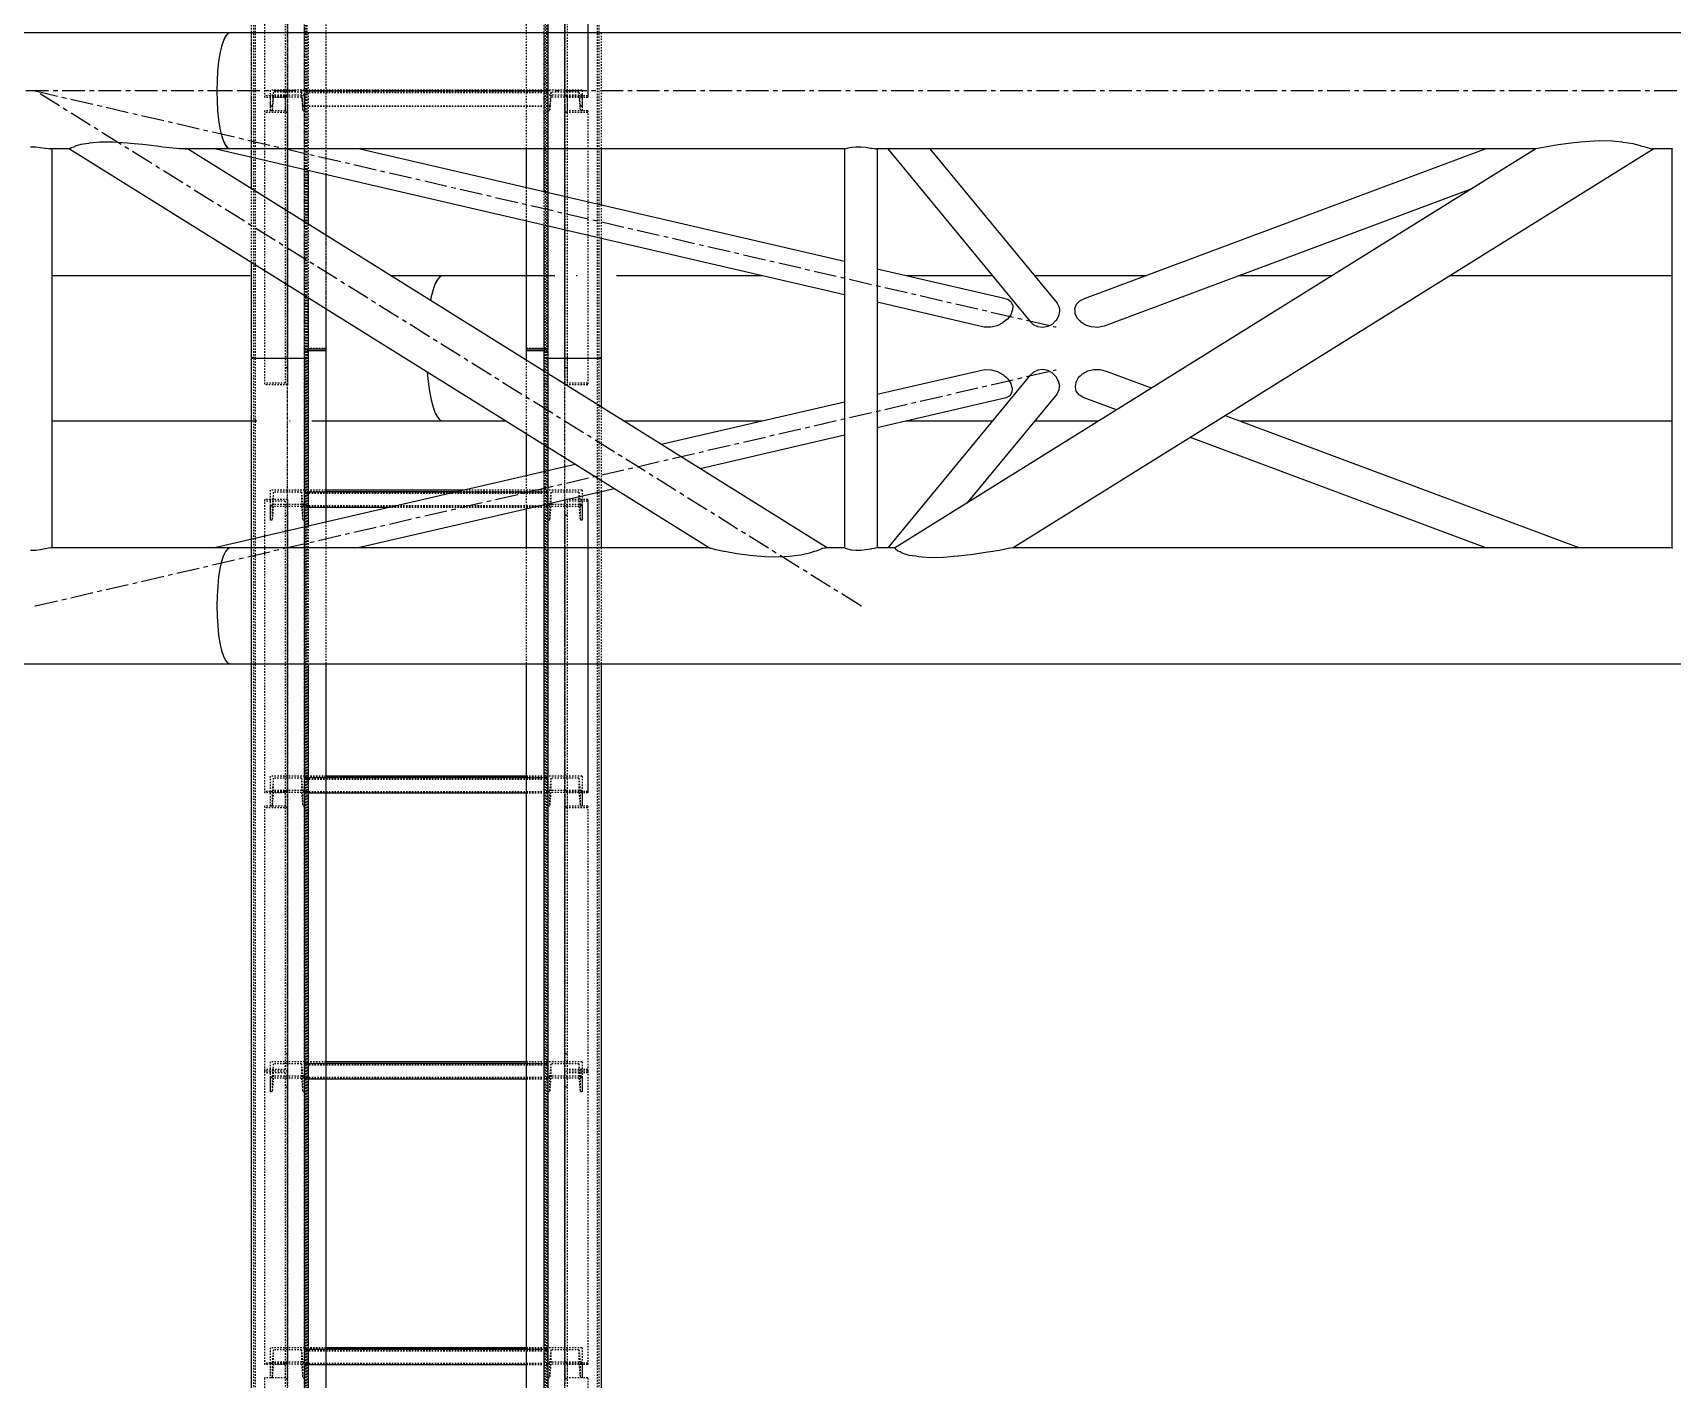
# Model space of a CAD drawing. Header units: millimetres. Extents: x 5143 to 30813, y 232 to 21408.
# Drawn here: x 8940 to 9513, y 8820 to 9291 of the extents above; entities that cross this region are included whole.
import ezdxf

# ---------------------------------------------------------------- set-up
doc = ezdxf.new("R2010")
doc.units = ezdxf.units.MM
doc.header["$LTSCALE"] = 0.25
for name, pattern in [('CENTER', [50.8, 31.75, -6.35, 6.35, -6.35]), ('XKITLINE00', [0]), ('XKITLINE02', [4, 2, -2]), ('XKITLINE03', [6, 3, -1, 1, -1])]:
    doc.linetypes.add(name, pattern=pattern)

msp = doc.modelspace()

# ---------------------------------------------------------------- linework, layer by layer
at = {"color": 3, "linetype": 'XKITLINE02'}
for p, q in [((9015.93, 10820.27), (9015.93, 9210.38)), ((9016.78, 10820.27), (9016.78, 9176.95)), ((9017.31, 10820.27), (9017.31, 9176.75)), ((9034.55, 10820.27), (9034.54, 9176.75)), ((9034.61, 10820.27), (9034.61, 9179.98)), ((9035.08, 10820.27), (9035.08, 9176.95)), ((9035.46, 10820.25), (9035.46, 9180)), ((9118.31, 10820.27), (9118.31, 9223.34)), ((9119.16, 10820.27), (9119.16, 9176.95)), ((9119.69, 10820.27), (9119.69, 9176.75)), ((9136.93, 10820.27), (9136.92, 9176.75)), ((9137.46, 10820.27), (9137.46, 9176.95)), ((9118.76, 10778.74), (9118.76, 9180)), ((9042.11, 10759.48), (9042.11, 9180.26)), ((9112.11, 10750.57), (9112.11, 9180.26)), ((9119.61, 10750.57), (9119.61, 9179.98)), ((9020.63, 9367.54), (9020.63, 9268)), ((9027.83, 9366.97), (9027.83, 9262.85)), ((9028.63, 9367.54), (9028.63, 9262.85)), ((9125.61, 9367.54), (9125.61, 9262.85)), ((9126.41, 9366.97), (9126.41, 9262.85)), ((9133.61, 9367.54), (9133.61, 9268)), ((9133.61, 9366.97), (9133.61, 9268)), ((9015.93, 9290.57), (9015.93, 9247.02)), ((9035.93, 9290.57), (9035.93, 9242.39)), ((9042.11, 9290.57), (9042.11, 9240.96)), ((9112.11, 9290.57), (9112.11, 9249.97)), ((9118.31, 9290.57), (9118.31, 9249.97)), ((9138.31, 9290.57), (9138.31, 9249.97)), ((9028.63, 9268.57), (9020.63, 9268.57)), ((9027.83, 9268), (9020.63, 9268)), ((9022.63, 9270.48), (9022.63, 9264.98)), ((9034.63, 9270.48), (9022.63, 9270.48)), ((9022.63, 9270.48), (9022.63, 9268.81)), ((9022.63, 9268.81), (9022.63, 9263.31)), ((9034.63, 9268.81), (9022.63, 9268.81)), ((9023.69, 9269.78), (9023.31, 9264.98)), ((9023.69, 9268.11), (9023.31, 9263.31)), ((9033.57, 9269.78), (9023.69, 9269.78)), ((9023.69, 9269.78), (9023.69, 9268.11)), ((9033.57, 9268.11), (9023.69, 9268.11)), ((9028.63, 9268.66), (9027.83, 9268.66)), ((9027.83, 9268.66), (9027.83, 9250.28)), ((9027.83, 9268.66), (9027.83, 9168.15)), ((9028.63, 9268.66), (9028.63, 9250.28)), ((9033.57, 9269.78), (9033.95, 9264.98)), ((9033.57, 9269.78), (9033.57, 9268.11)), ((9033.57, 9268.11), (9033.95, 9263.31)), ((9034.63, 9270.48), (9034.63, 9264.98)), ((9034.63, 9270.48), (9034.63, 9268.81)), ((9034.63, 9270.48), (9034.63, 9264.8)), ((9119.61, 9270.48), (9034.63, 9270.48)), ((9119.61, 9270.3), (9034.63, 9270.3)), ((9119.61, 9269.76), (9034.63, 9269.76)), ((9119.61, 9269.62), (9034.63, 9269.62)), ((9034.63, 9268.81), (9034.63, 9263.31)), ((9119.61, 9270.48), (9119.61, 9264.8)), ((9119.61, 9270.48), (9119.61, 9268.81)), ((9119.61, 9270.48), (9119.61, 9264.98)), ((9131.61, 9270.48), (9119.61, 9270.48)), ((9119.61, 9268.81), (9119.61, 9263.31)), ((9131.61, 9268.81), (9119.61, 9268.81)), ((9120.67, 9269.78), (9120.29, 9264.98)), ((9120.67, 9268.11), (9120.29, 9263.31)), ((9120.67, 9269.78), (9120.67, 9268.11)), ((9130.55, 9269.78), (9120.67, 9269.78)), ((9130.55, 9268.11), (9120.67, 9268.11)), ((9125.61, 9268.66), (9125.61, 9167.56)), ((9126.41, 9268.66), (9125.61, 9268.66)), ((9133.61, 9268.57), (9125.61, 9268.57)), ((9126.41, 9268.66), (9126.41, 9168.15)), ((9126.41, 9268), (9126.41, 9262.85)), ((9133.61, 9268), (9126.41, 9268)), ((9130.55, 9269.78), (9130.55, 9268.11)), ((9130.55, 9269.78), (9130.93, 9264.98)), ((9130.55, 9268.11), (9130.93, 9263.31)), ((9131.61, 9270.48), (9131.61, 9268.81)), ((9131.61, 9270.48), (9131.61, 9264.98)), ((9131.61, 9268.81), (9131.61, 9263.31)), ((9027.83, 9263.35), (9020.63, 9263.35)), ((9020.63, 9263.35), (9020.63, 9233.18)), ((9028.63, 9262.76), (9020.63, 9262.76)), ((9023.31, 9264.98), (9022.63, 9264.98)), ((9022.63, 9264.98), (9022.63, 9263.31)), ((9023.31, 9263.31), (9022.63, 9263.31)), ((9023.31, 9264.98), (9023.31, 9263.31)), ((9028.63, 9262.85), (9027.83, 9262.85)), ((9034.63, 9264.98), (9033.95, 9264.98)), ((9033.95, 9264.98), (9033.95, 9263.31)), ((9034.63, 9263.31), (9033.95, 9263.31)), ((9034.63, 9264.98), (9034.63, 9263.31)), ((9119.61, 9264.98), (9034.63, 9264.98)), ((9119.61, 9264.97), (9034.63, 9264.97)), ((9119.61, 9264.81), (9034.63, 9264.81)), ((9119.61, 9264.8), (9034.63, 9264.8)), ((9119.61, 9264.98), (9119.61, 9263.31)), ((9120.29, 9264.98), (9119.61, 9264.98)), ((9120.29, 9263.31), (9119.61, 9263.31)), ((9120.29, 9264.98), (9120.29, 9263.31)), ((9126.41, 9262.85), (9125.61, 9262.85)), ((9133.61, 9262.76), (9125.61, 9262.76)), ((9133.61, 9263.35), (9126.41, 9263.35)), ((9130.93, 9264.98), (9130.93, 9263.31)), ((9131.61, 9264.98), (9130.93, 9264.98)), ((9131.61, 9263.31), (9130.93, 9263.31)), ((9131.61, 9264.98), (9131.61, 9263.31)), ((9133.61, 9263.35), (9133.61, 9167.56)), ((9133.61, 9263.35), (9133.61, 9168.15)), ((9020.63, 9250.28), (9020.63, 9167.56)), ((9028.63, 9250.28), (9028.63, 9167.56)), ((9112.11, 9236.4), (9112.11, 9224.77)), ((9138.31, 9230.34), (9138.31, 9218.71)), ((9035.93, 9223.63), (9035.93, 9197.91)), ((9042.11, 9219.78), (9042.11, 9194.05)), ((9015.93, 9176.95), (9015.93, 7570.38)), ((9016.78, 9176.95), (9015.93, 9176.95)), ((9016.78, 9176.95), (9015.93, 9176.95)), ((9016.78, 9176.95), (9016.78, 7533.97)), ((9017.31, 9176.75), (9016.78, 9176.95)), ((9017.31, 9176.75), (9016.78, 9176.95)), ((9017.31, 9176.75), (9017.31, 7533.54)), ((9034.55, 9176.75), (9017.31, 9176.75)), ((9034.54, 9176.75), (9017.31, 9176.75)), ((9035.08, 9176.95), (9034.54, 9176.75)), ((9034.55, 9176.75), (9034.54, 7533.54)), ((9035.08, 9176.95), (9034.55, 9176.75)), ((9034.61, 9180.27), (9034.61, 7539.38)), ((9042.11, 9180.27), (9034.61, 9180.27)), ((9042.11, 9180.27), (9034.61, 9180.27)), ((9035.93, 9179.98), (9034.61, 9179.98)), ((9035.93, 9179.38), (9034.61, 9179.38)), ((9035.08, 9176.95), (9035.08, 7533.97)), ((9035.93, 9176.95), (9035.08, 9176.95)), ((9035.93, 9176.95), (9035.08, 9176.95)), ((9042.11, 9180.26), (9035.46, 9180.25)), ((9042.11, 9180.24), (9035.46, 9180.21)), ((9035.46, 9180.21), (9035.46, 7539.44)), ((9042.11, 9179.99), (9035.46, 9180)), ((9035.93, 9179.44), (9035.46, 9179.44)), ((9035.93, 9176.95), (9035.93, 9176.72)), ((9042.11, 9180.27), (9042.11, 9179.98)), ((9042.11, 9180.27), (9042.11, 9180.26)), ((9042.11, 9179.99), (9042.11, 9179.98)), ((9042.11, 9179.41), (9042.11, 9179.38)), ((9119.61, 9180.27), (9112.11, 9180.27)), ((9112.11, 9180.27), (9112.11, 9180.24)), ((9112.11, 9180.27), (9112.11, 9179.98)), ((9119.61, 9180.27), (9112.11, 9180.27)), ((9112.11, 9180.27), (9112.11, 9180.26)), ((9118.76, 9180.25), (9112.11, 9180.26)), ((9118.76, 9180.21), (9112.11, 9180.24)), ((9118.76, 9180), (9112.11, 9179.99)), ((9112.11, 9179.42), (9112.11, 9179.38)), ((9112.11, 9179.42), (9112.11, 9179.38)), ((9112.11, 9176.11), (9112.11, 9150.39)), ((9119.61, 9179.98), (9118.31, 9179.98)), ((9118.76, 9179.44), (9118.31, 9179.44)), ((9119.61, 9179.38), (9118.31, 9179.38)), ((9118.31, 9176.95), (9118.31, 7582.78)), ((9119.16, 9176.95), (9118.31, 9176.95)), ((9119.16, 9176.95), (9118.31, 9176.95)), ((9118.76, 9180.21), (9118.76, 7539.44)), ((9119.16, 9176.95), (9119.16, 7533.97)), ((9119.69, 9176.75), (9119.16, 9176.95)), ((9119.69, 9176.75), (9119.16, 9176.95)), ((9119.61, 9180.27), (9119.61, 7539.38)), ((9119.69, 9176.75), (9119.69, 7533.54)), ((9136.93, 9176.75), (9119.69, 9176.75)), ((9136.92, 9176.75), (9119.69, 9176.75)), ((9126.41, 9178.4), (9126.41, 9168.15)), ((9137.46, 9176.95), (9136.92, 9176.75)), ((9136.93, 9176.75), (9136.92, 7533.54)), ((9137.46, 9176.95), (9136.93, 9176.75)), ((9137.46, 9176.95), (9137.46, 7533.97)), ((9138.31, 9176.95), (9137.46, 9176.95)), ((9138.31, 9176.95), (9137.46, 9176.95)), ((9138.31, 9176.95), (9138.31, 9176.72)), ((9028.63, 9173.47), (9027.83, 9173.47)), ((9118.31, 9172.25), (9118.31, 9146.52)), ((9126.41, 9173.47), (9125.61, 9173.47)), ((9027.83, 9168.15), (9020.63, 9168.15)), ((9028.63, 9167.56), (9020.63, 9167.56)), ((9133.61, 9167.56), (9125.61, 9167.56)), ((9133.61, 9168.15), (9126.41, 9168.15)), ((9138.31, 9159.77), (9138.31, 9130.22)), ((9112.11, 9135.77), (9112.11, 9124.16)), ((9118.31, 9137.21), (9118.31, 9125.59)), ((9022.63, 9130.72), (9022.63, 9125.22)), ((9034.63, 9130.72), (9022.63, 9130.72)), ((9022.63, 9130.72), (9022.63, 9125.69)), ((9023.69, 9130.02), (9023.31, 9125.22)), ((9033.57, 9130.02), (9023.69, 9130.02)), ((9023.69, 9130.02), (9023.69, 9124.99)), ((9033.57, 9130.02), (9033.95, 9125.22)), ((9033.57, 9130.02), (9033.57, 9124.99)), ((9034.63, 9130.72), (9034.63, 9124.69)), ((9042.11, 9130.72), (9034.63, 9130.72)), ((9034.63, 9130.72), (9034.63, 9125.22)), ((9034.63, 9130.72), (9034.63, 9125.69)), ((9042.11, 9130.18), (9034.63, 9130.18)), ((9119.61, 9129.97), (9034.63, 9129.97)), ((9119.61, 9129.53), (9034.63, 9129.53)), ((9119.61, 9130.18), (9087.93, 9130.18)), ((9119.61, 9130.72), (9090.26, 9130.72)), ((9119.61, 9130.72), (9119.61, 9125.69)), ((9119.61, 9130.72), (9119.61, 9125.22)), ((9131.61, 9130.72), (9119.61, 9130.72)), ((9119.61, 9130.72), (9119.61, 9124.69)), ((9120.67, 9130.02), (9120.29, 9125.22)), ((9120.67, 9130.02), (9120.67, 9124.99)), ((9130.55, 9130.02), (9120.67, 9130.02)), ((9130.55, 9130.02), (9130.55, 9124.99)), ((9130.55, 9130.02), (9130.93, 9125.22)), ((9131.61, 9130.72), (9131.61, 9125.69)), ((9131.61, 9130.72), (9131.61, 9125.22)), ((9020.63, 9127.43), (9020.63, 9126.88)), ((9028.63, 9127.43), (9020.63, 9127.43)), ((9020.63, 9127.43), (9020.63, 9024.92)), ((9027.83, 9126.88), (9020.63, 9126.88)), ((9022.63, 9125.69), (9022.63, 9120.2)), ((9034.63, 9125.69), (9022.63, 9125.69)), ((9023.31, 9125.22), (9022.63, 9125.22)), ((9022.63, 9125.22), (9022.63, 9120.2)), ((9023.31, 9125.22), (9023.31, 9120.2)), ((9023.69, 9124.99), (9023.31, 9120.2)), ((9033.57, 9124.99), (9023.69, 9124.99)), ((9027.83, 9126.88), (9027.83, 9121.88)), ((9027.83, 9126.88), (9027.83, 9019.92)), ((9028.63, 9127.43), (9028.63, 9121.88)), ((9028.63, 9127.43), (9028.63, 9019.92)), ((9033.57, 9124.99), (9033.95, 9120.2)), ((9034.63, 9125.22), (9033.95, 9125.22)), ((9033.95, 9125.22), (9033.95, 9120.2)), ((9034.63, 9125.69), (9034.63, 9120.2)), ((9119.61, 9125.22), (9034.63, 9125.22)), ((9034.63, 9125.22), (9034.63, 9120.2)), ((9119.61, 9125.19), (9034.63, 9125.19)), ((9119.61, 9124.72), (9034.63, 9124.72)), ((9042.11, 9124.69), (9034.63, 9124.69)), ((9119.61, 9124.69), (9064.18, 9124.69)), ((9119.61, 9125.69), (9119.61, 9120.2)), ((9131.61, 9125.69), (9119.61, 9125.69)), ((9119.61, 9125.22), (9119.61, 9120.2)), ((9120.29, 9125.22), (9119.61, 9125.22)), ((9120.29, 9125.22), (9120.29, 9120.2)), ((9120.67, 9124.99), (9120.29, 9120.2)), ((9130.55, 9124.99), (9120.67, 9124.99)), ((9125.61, 9127.43), (9125.61, 9019.92)), ((9133.61, 9127.43), (9125.61, 9127.43)), ((9126.41, 9126.88), (9126.41, 9019.92)), ((9133.61, 9126.88), (9126.41, 9126.88)), ((9130.55, 9124.99), (9130.93, 9120.2)), ((9130.93, 9125.22), (9130.93, 9120.2)), ((9131.61, 9125.22), (9130.93, 9125.22)), ((9131.61, 9125.69), (9131.61, 9120.2)), ((9131.61, 9125.22), (9131.61, 9120.2)), ((9133.61, 9127.43), (9133.61, 9024.92)), ((9133.61, 9126.88), (9133.61, 9024.92)), ((9023.31, 9120.2), (9022.63, 9120.2)), ((9028.63, 9121.88), (9027.83, 9121.88)), ((9034.63, 9120.2), (9033.95, 9120.2)), ((9035.93, 9118.15), (9035.93, 9069.97)), ((9042.11, 9119.58), (9042.11, 7540.24)), ((9120.29, 9120.2), (9119.61, 9120.2)), ((9126.41, 9121.88), (9125.61, 9121.88)), ((9131.61, 9120.2), (9130.93, 9120.2)), ((9015.93, 9113.52), (9015.93, 9069.97)), ((9112.11, 9110.57), (9112.11, 7540.24)), ((9118.31, 9110.57), (9118.31, 9069.97)), ((9138.31, 9110.57), (9138.31, 9069.97)), ((9042.11, 9070.28), (9042.11, 9069.97)), ((9112.11, 9070.28), (9112.11, 9069.97)), ((9022.63, 9030.82), (9022.63, 9020.3)), ((9034.63, 9030.82), (9022.63, 9030.82)), ((9034.63, 9025.79), (9022.63, 9025.79)), ((9023.69, 9030.12), (9023.31, 9025.33)), ((9033.57, 9030.12), (9023.69, 9030.12)), ((9023.69, 9030.12), (9023.69, 9025.09)), ((9028.63, 9025.73), (9027.83, 9025.73)), ((9027.83, 9025.73), (9027.83, 9020.27)), ((9027.83, 9025.73), (9027.83, 8928.24)), ((9028.63, 9025.73), (9028.63, 9019.66)), ((9028.63, 9025.73), (9028.63, 8927.63)), ((9033.57, 9030.12), (9033.95, 9025.33)), ((9033.57, 9030.12), (9033.57, 9025.09)), ((9034.63, 9030.82), (9034.63, 9024.79)), ((9042.11, 9030.82), (9034.63, 9030.82)), ((9034.63, 9030.82), (9034.63, 9020.3)), ((9042.11, 9030.28), (9034.63, 9030.28)), ((9119.61, 9030.07), (9034.63, 9030.07)), ((9119.61, 9029.63), (9034.63, 9029.63)), ((9119.61, 9030.82), (9112.11, 9030.82)), ((9119.61, 9030.28), (9112.11, 9030.28)), ((9119.61, 9030.82), (9119.61, 9025.79)), ((9119.61, 9030.82), (9119.61, 9025.33)), ((9131.61, 9030.82), (9119.61, 9030.82)), ((9119.61, 9030.82), (9119.61, 9024.79)), ((9119.61, 9025.79), (9119.61, 9020.3)), ((9131.61, 9025.79), (9119.61, 9025.79)), ((9120.67, 9030.12), (9120.29, 9025.33)), ((9120.67, 9030.12), (9120.67, 9025.09)), ((9130.55, 9030.12), (9120.67, 9030.12)), ((9125.61, 9025.73), (9125.61, 8927.63)), ((9126.41, 9025.73), (9125.61, 9025.73)), ((9126.41, 9025.73), (9126.41, 8928.24)), ((9130.55, 9030.12), (9130.55, 9025.09)), ((9130.55, 9030.12), (9130.93, 9025.33)), ((9131.61, 9030.82), (9131.61, 9025.79)), ((9131.61, 9030.82), (9131.61, 9025.33)), ((9131.61, 9025.79), (9131.61, 9020.3)), ((9028.63, 9025.47), (9020.63, 9025.47)), ((9027.83, 9024.92), (9020.63, 9024.92)), ((9027.83, 9020.27), (9020.63, 9020.27)), ((9020.63, 9020.27), (9020.63, 9019.66)), ((9020.63, 9020.27), (9020.63, 8927.63)), ((9023.31, 9025.33), (9022.63, 9025.33)), ((9023.31, 9020.3), (9022.63, 9020.3)), ((9023.31, 9025.33), (9023.31, 9020.3)), ((9023.69, 9025.09), (9023.31, 9020.3)), ((9033.57, 9025.09), (9023.69, 9025.09)), ((9033.57, 9025.09), (9033.95, 9020.3)), ((9034.63, 9025.33), (9033.95, 9025.33)), ((9033.95, 9025.33), (9033.95, 9020.3)), ((9034.63, 9020.3), (9033.95, 9020.3)), ((9119.61, 9025.33), (9034.63, 9025.33)), ((9119.61, 9025.29), (9034.63, 9025.29)), ((9119.61, 9024.82), (9034.63, 9024.82)), ((9042.11, 9024.79), (9034.63, 9024.79)), ((9119.61, 9024.79), (9112.11, 9024.79)), ((9119.61, 9025.33), (9119.61, 9020.3)), ((9120.29, 9025.33), (9119.61, 9025.33)), ((9120.29, 9020.3), (9119.61, 9020.3)), ((9120.29, 9025.33), (9120.29, 9020.3)), ((9120.67, 9025.09), (9120.29, 9020.3)), ((9130.55, 9025.09), (9120.67, 9025.09)), ((9133.61, 9025.47), (9125.61, 9025.47)), ((9126.41, 9024.92), (9126.41, 9019.92)), ((9133.61, 9024.92), (9126.41, 9024.92)), ((9133.61, 9020.27), (9126.41, 9020.27)), ((9130.55, 9025.09), (9130.93, 9020.3)), ((9130.93, 9025.33), (9130.93, 9020.3)), ((9131.61, 9025.33), (9130.93, 9025.33)), ((9131.61, 9020.3), (9130.93, 9020.3)), ((9131.61, 9025.33), (9131.61, 9020.3)), ((9133.61, 9020.27), (9133.61, 8927.63)), ((9028.63, 9019.66), (9020.63, 9019.66)), ((9028.63, 9019.92), (9027.83, 9019.92)), ((9126.41, 9019.92), (9125.61, 9019.92)), ((9133.61, 9019.66), (9125.61, 9019.66)), ((9022.63, 8930.92), (9022.63, 8925.43)), ((9034.63, 8930.92), (9022.63, 8930.92)), ((9022.63, 8930.92), (9022.63, 8925.89)), ((9023.69, 8930.22), (9023.31, 8925.43)), ((9033.57, 8930.22), (9023.69, 8930.22)), ((9023.69, 8930.22), (9023.69, 8925.2)), ((9028.63, 8933.7), (9027.83, 8933.7)), ((9033.57, 8930.22), (9033.95, 8925.43)), ((9033.57, 8930.22), (9033.57, 8925.2)), ((9034.63, 8930.92), (9034.63, 8924.89)), ((9042.11, 8930.92), (9034.63, 8930.92)), ((9034.63, 8930.92), (9034.63, 8925.43)), ((9034.63, 8930.92), (9034.63, 8925.89)), ((9042.11, 8930.38), (9034.63, 8930.38)), ((9119.61, 8930.17), (9034.63, 8930.17)), ((9119.61, 8929.73), (9034.63, 8929.73)), ((9119.61, 8930.92), (9112.11, 8930.92)), ((9119.61, 8930.38), (9112.11, 8930.38)), ((9119.61, 8930.92), (9119.61, 8925.89)), ((9119.61, 8930.92), (9119.61, 8925.43)), ((9131.61, 8930.92), (9119.61, 8930.92)), ((9119.61, 8930.92), (9119.61, 8924.89)), ((9120.67, 8930.22), (9120.29, 8925.43)), ((9120.67, 8930.22), (9120.67, 8925.2)), ((9130.55, 8930.22), (9120.67, 8930.22)), ((9125.61, 8933.7), (9125.61, 8927.63)), ((9126.41, 8933.7), (9125.61, 8933.7)), ((9126.41, 8933.7), (9126.41, 8928.24)), ((9130.55, 8930.22), (9130.55, 8925.2)), ((9130.55, 8930.22), (9130.93, 8925.43)), ((9131.61, 8930.92), (9131.61, 8925.89)), ((9131.61, 8930.92), (9131.61, 8925.43)), ((9027.83, 8928.24), (9020.63, 8928.24)), ((9028.63, 8927.63), (9020.63, 8927.63)), ((9020.63, 8927.63), (9020.63, 8927.08)), ((9028.63, 8927.63), (9020.63, 8927.63)), ((9020.63, 8927.63), (9020.63, 8825.12)), ((9027.83, 8927.08), (9020.63, 8927.08)), ((9022.63, 8925.89), (9022.63, 8920.4)), ((9034.63, 8925.89), (9022.63, 8925.89)), ((9023.31, 8925.43), (9022.63, 8925.43)), ((9022.63, 8925.43), (9022.63, 8920.4)), ((9023.31, 8925.43), (9023.31, 8920.4)), ((9023.69, 8925.2), (9023.31, 8920.4)), ((9033.57, 8925.2), (9023.69, 8925.2)), ((9027.83, 8927.08), (9027.83, 8922.08)), ((9027.83, 8927.08), (9027.83, 8820.12)), ((9028.63, 8927.63), (9028.63, 8922.08)), ((9028.63, 8925.89), (9028.63, 8820.12)), ((9033.57, 8925.2), (9033.95, 8920.4)), ((9034.63, 8925.43), (9033.95, 8925.43)), ((9033.95, 8925.43), (9033.95, 8920.4)), ((9034.63, 8925.89), (9034.63, 8920.4)), ((9119.61, 8925.43), (9034.63, 8925.43)), ((9034.63, 8925.43), (9034.63, 8920.4)), ((9119.61, 8925.4), (9034.63, 8925.4)), ((9119.61, 8924.92), (9034.63, 8924.92)), ((9042.11, 8924.89), (9034.63, 8924.89)), ((9119.61, 8924.89), (9112.11, 8924.89)), ((9119.61, 8925.89), (9119.61, 8920.4)), ((9131.61, 8925.89), (9119.61, 8925.89)), ((9119.61, 8925.43), (9119.61, 8920.4)), ((9120.29, 8925.43), (9119.61, 8925.43)), ((9120.29, 8925.43), (9120.29, 8920.4)), ((9120.67, 8925.2), (9120.29, 8920.4)), ((9130.55, 8925.2), (9120.67, 8925.2)), ((9133.61, 8927.63), (9125.61, 8927.63)), ((9125.61, 8927.63), (9125.61, 8820.12)), ((9133.61, 8927.63), (9125.61, 8927.63)), ((9133.61, 8928.24), (9126.41, 8928.24)), ((9126.41, 8927.08), (9126.41, 8820.12)), ((9133.61, 8927.08), (9126.41, 8927.08)), ((9130.55, 8925.2), (9130.93, 8920.4)), ((9130.93, 8925.43), (9130.93, 8920.4)), ((9131.61, 8925.43), (9130.93, 8925.43)), ((9131.61, 8925.89), (9131.61, 8920.4)), ((9131.61, 8925.43), (9131.61, 8920.4)), ((9133.61, 8928.24), (9133.61, 8927.63)), ((9133.61, 8927.63), (9133.61, 8825.12)), ((9023.31, 8920.4), (9022.63, 8920.4)), ((9028.63, 8922.08), (9027.83, 8922.08)), ((9034.63, 8920.4), (9033.95, 8920.4)), ((9120.29, 8920.4), (9119.61, 8920.4)), ((9126.41, 8922.08), (9125.61, 8922.08)), ((9131.61, 8920.4), (9130.93, 8920.4)), ((9022.63, 8831.02), (9022.63, 8825.53)), ((9034.63, 8831.02), (9022.63, 8831.02)), ((9022.63, 8831.02), (9022.63, 8825.67)), ((9034.63, 8831.02), (9034.63, 8825.53)), ((9034.63, 8831.02), (9034.63, 8825.99)), ((9034.63, 8831.02), (9034.63, 8824.99)), ((9042.11, 8831.02), (9034.63, 8831.02)), ((9119.61, 8831.02), (9112.11, 8831.02)), ((9119.61, 8831.02), (9119.61, 8825.99)), ((9119.61, 8831.02), (9119.61, 8825.53)), ((9131.61, 8831.02), (9119.61, 8831.02)), ((9119.61, 8831.02), (9119.61, 8824.99)), ((9131.61, 8831.02), (9131.61, 8825.99)), ((9131.61, 8831.02), (9131.61, 8825.53)), ((9028.63, 8825.67), (9020.63, 8825.67)), ((9027.83, 8825.12), (9020.63, 8825.12)), ((9034.63, 8825.99), (9022.63, 8825.99)), ((9022.63, 8825.67), (9022.63, 8820.5)), ((9023.31, 8825.53), (9022.63, 8825.53)), ((9022.63, 8825.53), (9022.63, 8820.5)), ((9023.69, 8830.32), (9023.31, 8825.53)), ((9023.31, 8825.53), (9023.31, 8820.5)), ((9023.69, 8825.3), (9023.31, 8820.5)), ((9033.57, 8830.32), (9023.69, 8830.32)), ((9023.69, 8830.32), (9023.69, 8825.3)), ((9033.57, 8825.3), (9023.69, 8825.3)), ((9028.63, 8825.93), (9027.83, 8825.93)), ((9027.83, 8825.93), (9027.83, 8820.47)), ((9027.83, 8825.93), (9027.83, 8728.44)), ((9028.63, 8825.93), (9028.63, 8819.86)), ((9028.63, 8825.93), (9028.63, 8727.84)), ((9033.57, 8830.32), (9033.95, 8825.53)), ((9033.57, 8830.32), (9033.57, 8825.3)), ((9033.57, 8825.3), (9033.95, 8820.5)), ((9034.63, 8825.53), (9033.95, 8825.53)), ((9033.95, 8825.53), (9033.95, 8820.5)), ((9042.11, 8830.48), (9034.63, 8830.48)), ((9119.61, 8830.27), (9034.63, 8830.27)), ((9119.61, 8829.83), (9034.63, 8829.83)), ((9034.63, 8825.99), (9034.63, 8820.5)), ((9034.63, 8825.53), (9034.63, 8820.5)), ((9119.61, 8825.53), (9034.63, 8825.53)), ((9119.61, 8825.5), (9034.63, 8825.5)), ((9119.61, 8830.48), (9112.11, 8830.48)), ((9119.61, 8825.99), (9119.61, 8820.5)), ((9131.61, 8825.99), (9119.61, 8825.99)), ((9119.61, 8825.53), (9119.61, 8820.5)), ((9120.29, 8825.53), (9119.61, 8825.53)), ((9120.67, 8830.32), (9120.29, 8825.53)), ((9120.29, 8825.53), (9120.29, 8820.5)), ((9120.67, 8825.3), (9120.29, 8820.5)), ((9120.67, 8830.32), (9120.67, 8825.3)), ((9130.55, 8830.32), (9120.67, 8830.32)), ((9130.55, 8825.3), (9120.67, 8825.3)), ((9125.61, 8825.93), (9125.61, 8727.84)), ((9126.41, 8825.93), (9125.61, 8825.93)), ((9125.61, 8825.67), (9125.61, 8820.12)), ((9133.61, 8825.67), (9125.61, 8825.67)), ((9126.41, 8825.93), (9126.41, 8728.44)), ((9126.41, 8825.12), (9126.41, 8820.12)), ((9133.61, 8825.12), (9126.41, 8825.12)), ((9130.55, 8830.32), (9130.55, 8825.3)), ((9130.55, 8830.32), (9130.93, 8825.53)), ((9130.55, 8825.3), (9130.93, 8820.5)), ((9130.93, 8825.53), (9130.93, 8820.5)), ((9131.61, 8825.53), (9130.93, 8825.53)), ((9131.61, 8825.99), (9131.61, 8820.5)), ((9131.61, 8825.53), (9131.61, 8820.5)), ((9133.61, 8825.67), (9133.61, 8825.12)), ((9027.83, 8820.47), (9020.63, 8820.47)), ((9020.63, 8820.47), (9020.63, 8819.86)), ((9020.63, 8820.47), (9020.63, 8727.84)), ((9023.31, 8820.5), (9022.63, 8820.5)), ((9028.63, 8820.12), (9027.83, 8820.12)), ((9034.63, 8820.5), (9033.95, 8820.5)), ((9119.61, 8825.02), (9034.63, 8825.02)), ((9042.11, 8824.99), (9034.63, 8824.99)), ((9119.61, 8824.99), (9112.11, 8824.99)), ((9120.29, 8820.5), (9119.61, 8820.5)), ((9126.41, 8820.12), (9125.61, 8820.12)), ((9133.61, 8820.47), (9126.41, 8820.47)), ((9131.61, 8820.5), (9130.93, 8820.5)), ((9133.61, 8820.47), (9133.61, 8727.84))]:
    msp.add_line(p, q, dxfattribs=at)
at = {"color": 1, "linetype": 'XKITLINE03'}
for p, q in [((9028.63, 9173.35), (9028.63, 10821.73)), ((9034.61, 9180.27), (9034.61, 10820.27)), ((9119.61, 10820.27), (9119.61, 9180.27)), ((9125.61, 9173.35), (9125.61, 10821.73)), ((9028.63, 9367.54), (9028.63, 9268.57)), ((9125.61, 9268.57), (9125.61, 9367.54)), ((9034.63, 9270.48), (9034.63, 9268.81)), ((9034.63, 9270.3), (9119.61, 9270.3)), ((9119.61, 9268.81), (9119.61, 9270.48)), ((9028.63, 9262.76), (9028.63, 9167.56)), ((9125.61, 9167.56), (9125.61, 9262.76)), ((9028.63, 7525.02), (9028.63, 9181.75)), ((9125.61, 7525.02), (9125.61, 9181.75)), ((9034.61, 7540.27), (9034.61, 9180.27)), ((9119.61, 9180.27), (9119.61, 7540.28)), ((9034.63, 9130.72), (9034.63, 9125.69)), ((9034.63, 9130.18), (9119.61, 9130.18)), ((9119.61, 9125.69), (9119.61, 9130.72)), ((9028.63, 9127.43), (9028.63, 9025.47)), ((9125.61, 9025.47), (9125.61, 9127.43)), ((9034.63, 9030.82), (9034.63, 9025.79)), ((9034.63, 9030.28), (9119.61, 9030.28)), ((9119.61, 9025.79), (9119.61, 9030.82)), ((9028.63, 9019.66), (9028.63, 8927.63)), ((9125.61, 8927.63), (9125.61, 9019.66)), ((9034.63, 8930.92), (9034.63, 8925.89)), ((9034.63, 8930.38), (9119.61, 8930.38)), ((9119.61, 8925.89), (9119.61, 8930.92)), ((9028.63, 8927.63), (9028.63, 8825.67)), ((9125.61, 8825.67), (9125.61, 8927.63)), ((9034.63, 8831.02), (9034.63, 8825.99)), ((9119.61, 8825.99), (9119.61, 8831.02)), ((9034.63, 8830.48), (9119.61, 8830.48))]:
    msp.add_line(p, q, dxfattribs=at)
at = {"color": 8, "linetype": 'XKITLINE00'}
for p, q in [((9008.65, 9290.57), (7574.65, 9290.57)), ((9007.04, 9289.35), (9006.3, 9287.86)), ((9007.05, 9289.35), (9006.31, 9287.86)), ((9007.83, 9290.27), (9007.04, 9289.35)), ((9007.83, 9290.27), (9007.05, 9289.35)), ((9008.65, 9290.57), (9007.83, 9290.27)), ((9008.65, 9290.57), (9007.83, 9290.27)), ((10084.2, 9290.57), (9008.65, 9290.57)), ((9005.64, 9285.83), (9005.06, 9283.32)), ((9006.31, 9287.86), (9005.64, 9285.83)), ((9006.3, 9287.86), (9005.64, 9285.83)), ((9004.59, 9280.42), (9004.24, 9277.22)), ((9005.06, 9283.32), (9004.59, 9280.42)), ((9004.03, 9273.8), (9003.96, 9270.27)), ((9004.24, 9277.22), (9004.03, 9273.8)), ((9003.96, 9270.27), (9004.03, 9266.75)), ((9004.03, 9266.75), (9004.24, 9263.33)), ((9004.24, 9263.33), (9004.59, 9260.12)), ((9004.59, 9260.12), (9005.06, 9257.23)), ((9005.06, 9257.23), (9005.64, 9254.72)), ((8940.53, 9250.57), (8938.77, 9250.6)), ((8942.29, 9250.41), (8940.53, 9250.57)), ((8943.88, 9250.13), (8942.29, 9250.41)), ((8944.02, 9250.09), (8943.88, 9250.13)), ((8945.14, 9250.01), (8944.02, 9250.09)), ((8945.95, 9249.91), (8945.14, 9250.01)), ((8952.59, 9249.97), (8945.44, 9249.97)), ((8945.76, 9249.97), (8945.71, 9249.94)), ((8946.02, 9249.88), (8945.95, 9249.91)), ((8946.15, 9249.97), (8946.02, 9249.88)), ((8946.23, 9249.97), (8946.23, 9110.59)), ((8952.59, 9249.97), (8952.5, 9249.95)), ((9175.85, 9110.64), (8952.5, 9249.95)), ((8953.08, 9250.4), (8952.59, 9249.97)), ((8954.06, 9250.63), (8953.08, 9250.4)), ((8954.4, 9250.91), (8954.06, 9250.63)), ((8956.43, 9251.51), (8954.4, 9250.91)), ((8959.16, 9251.89), (8956.43, 9251.51)), ((8959.43, 9251.95), (8959.16, 9251.89)), ((8963.1, 9252.31), (8959.43, 9251.95)), ((8967.63, 9252.32), (8963.1, 9252.31)), ((8972.78, 9251.99), (8967.63, 9252.32)), ((8973.64, 9251.89), (8972.78, 9251.99)), ((8977.98, 9251.54), (8973.64, 9251.89)), ((8983.04, 9250.95), (8977.98, 9251.54)), ((8985.08, 9250.63), (8983.04, 9250.95)), ((8987.42, 9250.42), (8985.08, 9250.63)), ((8990.87, 9250), (8987.42, 9250.42)), ((8991.04, 9249.97), (8990.87, 9250)), ((9008.65, 9249.97), (8991.03, 9249.97)), ((8992.84, 9249.95), (8991.04, 9249.97)), ((8992.45, 9249.97), (8992.43, 9249.95)), ((8993.34, 9249.93), (8992.84, 9249.95)), ((8993.37, 9249.97), (8993.34, 9249.93)), ((9217.07, 9110.65), (8993.7, 9249.97)), ((9223.41, 9199.03), (9003.15, 9249.97)), ((9005.64, 9254.72), (9006.31, 9252.69)), ((9005.64, 9254.72), (9006.3, 9252.69)), ((9006.3, 9252.69), (9007.04, 9251.2)), ((9006.31, 9252.69), (9007.05, 9251.2)), ((9007.04, 9251.2), (9007.83, 9250.28)), ((9007.05, 9251.2), (9007.83, 9250.28)), ((9008.65, 9249.97), (9007.83, 9250.28)), ((9008.65, 9249.97), (9007.83, 9250.28)), ((9223.49, 9249.97), (9008.65, 9249.97)), ((9223.41, 9210.65), (9053.42, 9249.97)), ((9223.69, 9250.04), (9223.41, 9249.95)), ((9223.41, 9249.95), (9223.41, 9110.53)), ((9224.13, 9250.09), (9223.69, 9250.04)), ((9224.5, 9250.24), (9224.13, 9250.09)), ((9225.76, 9250.47), (9224.5, 9250.24)), ((9227.35, 9250.59), (9225.76, 9250.47)), ((9229.11, 9250.57), (9227.35, 9250.59)), ((9230.87, 9250.43), (9229.11, 9250.57)), ((9232.46, 9250.16), (9230.87, 9250.43)), ((9232.74, 9250.09), (9232.46, 9250.16)), ((9233.72, 9250.02), (9232.74, 9250.09)), ((9234.53, 9249.92), (9233.72, 9250.02)), ((9464.95, 9249.97), (9234.1, 9249.97)), ((9234.37, 9249.97), (9234.33, 9249.95)), ((9234.64, 9249.88), (9234.53, 9249.92)), ((9234.76, 9249.97), (9234.64, 9249.88)), ((9234.81, 9249.97), (9234.81, 9110.6)), ((9238.48, 9249.97), (9288.22, 9189.68)), ((9464.96, 9249.98), (9240.88, 9110.46)), ((9253.24, 9249.97), (9297.72, 9196.07)), ((9506.25, 9249.97), (9282.36, 9110.57)), ((9447.55, 9249.97), (9307.1, 9197.55)), ((9465.81, 9250.09), (9464.96, 9249.98)), ((9466.24, 9250.22), (9465.81, 9250.09)), ((9468.95, 9250.73), (9466.24, 9250.22)), ((9470.31, 9250.9), (9468.95, 9250.73)), ((9472.79, 9251.39), (9470.31, 9250.9)), ((9477.33, 9252.02), (9472.79, 9251.39)), ((9480.65, 9252.31), (9477.33, 9252.02)), ((9482.23, 9252.5), (9480.65, 9252.31)), ((9487.18, 9252.79), (9482.23, 9252.5)), ((9491.7, 9252.71), (9487.18, 9252.79)), ((9495.27, 9252.31), (9491.7, 9252.71)), ((9495.56, 9252.29), (9495.27, 9252.31)), ((9498.98, 9251.78), (9495.56, 9252.29)), ((9501.56, 9251.07), (9498.98, 9251.78)), ((9501.88, 9250.9), (9501.56, 9251.07)), ((9503.68, 9250.52), (9501.88, 9250.9)), ((9504.72, 9250.09), (9503.68, 9250.52)), ((9505.08, 9250.06), (9504.72, 9250.09)), ((9506.03, 9249.92), (9505.08, 9250.06)), ((9512.59, 9249.97), (9505.68, 9249.97)), ((9506.19, 9249.97), (9506, 9249.88)), ((9506.03, 9249.92), (9506, 9249.88)), ((9512.78, 9250.04), (9512.5, 9249.95)), ((9512.5, 9249.95), (9512.5, 9110.53)), ((9442.3, 9235.87), (9314.13, 9188.03)), ((9015.63, 9205.67), (8946.23, 9205.67)), ((9082.99, 9205.67), (9064.72, 9205.67)), ((9081.18, 9204.43), (9080.33, 9202.91)), ((9081.18, 9204.43), (9080.34, 9202.91)), ((9082.08, 9205.36), (9081.18, 9204.43)), ((9082.08, 9205.36), (9081.18, 9204.43)), ((9082.99, 9205.67), (9082.08, 9205.36)), ((9082.99, 9205.67), (9082.08, 9205.36)), ((9122.11, 9205.67), (9082.99, 9205.67)), ((9129.89, 9205.67), (9129.61, 9205.67)), ((9194.66, 9205.67), (9143.61, 9205.67)), ((9278.69, 9197.87), (9234.81, 9208.02)), ((9275.03, 9205.67), (9244.93, 9205.67)), ((9328.87, 9205.67), (9289.79, 9205.67)), ((9393.8, 9205.67), (9361.4, 9205.67)), ((9512.5, 9205.67), (9435.1, 9205.67)), ((9078.85, 9198.24), (9078.61, 9197.01)), ((9079.55, 9200.82), (9078.85, 9198.24)), ((9080.33, 9202.91), (9079.55, 9200.82)), ((9280.45, 9197.38), (9278.69, 9197.87)), ((9272.2, 9187.74), (9234.81, 9196.39)), ((9281.52, 9192.05), (9280.3, 9190.5)), ((9281.2, 9196.76), (9280.45, 9197.38)), ((9281.61, 9196.46), (9281.2, 9196.76)), ((9282.01, 9193.51), (9281.52, 9192.05)), ((9281.61, 9196.46), (9282.23, 9195.18)), ((9282.11, 9193.68), (9282.01, 9193.51)), ((9282.23, 9195.18), (9282.11, 9193.68)), ((9297.72, 9196.07), (9298.38, 9194.71)), ((9298.53, 9193.15), (9298.16, 9191.53)), ((9298.38, 9194.71), (9298.49, 9193.47)), ((9298.49, 9193.47), (9298.53, 9193.15)), ((9304.31, 9195.58), (9303.79, 9194.13)), ((9303.79, 9194.13), (9303.87, 9193.47)), ((9303.87, 9193.47), (9303.87, 9192.53)), ((9303.87, 9192.53), (9304.58, 9190.93)), ((9305.44, 9196.72), (9304.31, 9195.58)), ((9305.48, 9196.77), (9305.44, 9196.72)), ((9307.1, 9197.55), (9305.48, 9196.77)), ((9274.45, 9187.7), (9272.2, 9187.74)), ((9276.68, 9188.2), (9274.45, 9187.7)), ((9278.66, 9189.17), (9276.68, 9188.2)), ((9279.53, 9189.94), (9278.66, 9189.17)), ((9280.3, 9190.5), (9279.53, 9189.94)), ((9289.44, 9188.53), (9288.22, 9189.68)), ((9290.98, 9187.82), (9289.44, 9188.53)), ((9292.71, 9187.62), (9290.98, 9187.82)), ((9294.44, 9187.95), (9292.71, 9187.62)), ((9296.02, 9188.79), (9294.44, 9187.95)), ((9297.14, 9189.9), (9296.02, 9188.79)), ((9297.29, 9190.04), (9297.14, 9189.9)), ((9298.16, 9191.53), (9297.29, 9190.04)), ((9304.58, 9190.93), (9305.57, 9189.89)), ((9305.57, 9189.89), (9305.88, 9189.52)), ((9307.6, 9188.41), (9305.88, 9189.52)), ((9309.68, 9187.76), (9307.6, 9188.41)), ((9311.93, 9187.63), (9309.68, 9187.76)), ((9314.13, 9188.03), (9311.93, 9187.63)), ((9077.47, 9172), (9077.78, 9168.74)), ((9270.3, 9172.36), (9234.81, 9164.16)), ((9288.16, 9170.78), (9238.48, 9110.57)), ((9272.45, 9172.79), (9270.3, 9172.36)), ((9274.73, 9172.69), (9272.45, 9172.79)), ((9276.93, 9172.07), (9274.73, 9172.69)), ((9278.83, 9170.99), (9276.93, 9172.07)), ((9278.83, 9170.99), (9279.28, 9170.53)), ((9280.41, 9169.6), (9279.28, 9170.53)), ((9280.41, 9169.6), (9281.48, 9168.01)), ((9289.37, 9171.94), (9288.16, 9170.78)), ((9290.91, 9172.65), (9289.37, 9171.94)), ((9292.64, 9172.85), (9290.91, 9172.65)), ((9294.38, 9172.52), (9292.64, 9172.85)), ((9295.95, 9171.68), (9294.38, 9172.52)), ((9297.08, 9170.57), (9295.95, 9171.68)), ((9297.22, 9170.44), (9297.08, 9170.57)), ((9297.22, 9170.44), (9298.1, 9168.95)), ((9298.1, 9168.95), (9298.47, 9167.33)), ((9305.07, 9169.96), (9304.17, 9168.4)), ((9305.77, 9170.57), (9305.07, 9169.96)), ((9306.49, 9171.3), (9305.77, 9170.57)), ((9308.34, 9172.28), (9306.49, 9171.3)), ((9310.51, 9172.79), (9308.34, 9172.28)), ((9312.78, 9172.78), (9310.51, 9172.79)), ((9314.92, 9172.24), (9312.78, 9172.78)), ((9330.66, 9166.36), (9314.92, 9172.24)), ((9077.78, 9168.74), (9078.26, 9165.35)), ((9078.26, 9165.35), (9078.85, 9162.31)), ((9297.67, 9164.42), (9266.11, 9126.17)), ((9281.1, 9163.75), (9279.81, 9162.95)), ((9281.9, 9164.95), (9281.1, 9163.75)), ((9281.48, 9168.01), (9281.72, 9166.97)), ((9281.72, 9166.97), (9281.97, 9166.41)), ((9281.97, 9166.41), (9281.9, 9164.95)), ((9298.33, 9165.78), (9297.67, 9164.42)), ((9298.43, 9167), (9298.33, 9165.78)), ((9298.47, 9167.33), (9298.43, 9167)), ((9303.99, 9167), (9303.94, 9166.78)), ((9303.94, 9166.78), (9304.26, 9165.29)), ((9304.17, 9168.4), (9303.99, 9167)), ((9304.26, 9165.29), (9305.26, 9164.01)), ((9305.7, 9163.76), (9305.26, 9164.01)), ((9306.76, 9163.12), (9305.7, 9163.76)), ((9078.85, 9162.31), (9079.55, 9159.73)), ((9079.55, 9159.73), (9080.33, 9157.64)), ((9080.33, 9157.64), (9081.18, 9156.12)), ((9080.34, 9157.64), (9081.18, 9156.12)), ((9223.41, 9161.52), (9159.29, 9146.69)), ((9279.81, 9162.95), (9234.81, 9152.54)), ((9318.45, 9158.75), (9306.76, 9163.12)), ((9017.91, 9154.87), (8946.23, 9154.87)), ((9029.61, 9154.87), (9029.34, 9154.87)), ((9082.99, 9154.87), (9037.11, 9154.87)), ((9081.18, 9156.12), (9082.08, 9155.19)), ((9081.18, 9156.12), (9082.08, 9155.19)), ((9082.99, 9154.87), (9082.08, 9155.19)), ((9082.99, 9154.87), (9082.08, 9155.19)), ((9104.92, 9154.87), (9082.99, 9154.87)), ((9194.69, 9154.87), (9146.16, 9154.87)), ((9275.03, 9154.87), (9244.91, 9154.87)), ((9312.21, 9154.87), (9289.79, 9154.87)), ((9480.11, 9110.57), (9356.48, 9156.72)), ((9512.5, 9154.87), (9361.43, 9154.87)), ((9223.41, 9149.9), (9172.88, 9138.21)), ((9447.52, 9110.57), (9344.26, 9149.12)), ((9129.21, 9139.73), (9003.18, 9110.57)), ((9142.79, 9131.25), (9053.4, 9110.57)), ((8940.53, 9109.66), (8938.77, 9109.62)), ((8942.29, 9109.86), (8940.53, 9109.66)), ((8943.88, 9110.2), (8942.29, 9109.86)), ((8944.03, 9110.25), (8943.88, 9110.2)), ((8945.14, 9110.41), (8944.03, 9110.25)), ((8945.95, 9110.61), (8945.14, 9110.41)), ((9008.64, 9110.57), (8945.8, 9110.57)), ((8946.02, 9110.67), (8945.95, 9110.61)), ((8946.23, 9110.59), (8946.02, 9110.67)), ((9006.3, 9107.86), (9005.64, 9105.83)), ((9007.04, 9109.35), (9006.3, 9107.86)), ((9007.04, 9109.35), (9006.31, 9107.86)), ((9007.83, 9110.27), (9007.04, 9109.35)), ((9007.83, 9110.27), (9007.04, 9109.35)), ((9008.64, 9110.57), (9007.83, 9110.27)), ((9008.64, 9110.57), (9007.83, 9110.27)), ((9175.98, 9110.57), (9008.64, 9110.57)), ((9176.38, 9110.39), (9175.85, 9110.64)), ((9176.89, 9110.31), (9176.38, 9110.39)), ((9178.37, 9109.88), (9176.89, 9110.31)), ((9181.23, 9109.34), (9178.37, 9109.88)), ((9181.47, 9109.28), (9181.23, 9109.34)), ((9185.76, 9108.47), (9181.47, 9109.28)), ((9190.42, 9107.88), (9185.76, 9108.47)), ((9191.6, 9107.79), (9190.42, 9107.88)), ((9195.42, 9107.4), (9191.6, 9107.79)), ((9200.19, 9107.26), (9195.42, 9107.4)), ((9204.41, 9107.51), (9200.19, 9107.26)), ((9205.93, 9107.79), (9204.41, 9107.51)), ((9208.06, 9108.03), (9205.93, 9107.79)), ((9211.12, 9108.69), (9208.06, 9108.03)), ((9212.74, 9109.34), (9211.12, 9108.69)), ((9213.41, 9109.46), (9212.74, 9109.34)), ((9215.23, 9110.06), (9213.41, 9109.46)), ((9215.54, 9110.31), (9215.23, 9110.06)), ((9216.47, 9110.46), (9215.54, 9110.31)), ((9216.89, 9110.67), (9216.47, 9110.46)), ((9223.41, 9110.57), (9216.7, 9110.57)), ((9217.07, 9110.65), (9216.89, 9110.67)), ((9217.07, 9110.65), (9217.13, 9110.57)), ((9223.69, 9110.34), (9223.41, 9110.53)), ((9224.13, 9110.25), (9223.69, 9110.34)), ((9224.5, 9110.06), (9224.13, 9110.25)), ((9225.76, 9109.76), (9224.5, 9110.06)), ((9227.35, 9109.62), (9225.76, 9109.76)), ((9229.11, 9109.64), (9227.35, 9109.62)), ((9230.87, 9109.82), (9229.11, 9109.64)), ((9232.46, 9110.15), (9230.87, 9109.82)), ((9232.74, 9110.25), (9232.46, 9110.15)), ((9233.72, 9110.38), (9232.74, 9110.25)), ((9234.53, 9110.59), (9233.72, 9110.38)), ((9241.07, 9110.57), (9234.49, 9110.57)), ((9234.64, 9110.67), (9234.53, 9110.59)), ((9234.81, 9110.6), (9234.64, 9110.67)), ((9234.81, 9110.6), (9234.73, 9110.57)), ((9241.22, 9110.24), (9240.88, 9110.46)), ((9241.22, 9110.24), (9241.17, 9110.08)), ((9242.01, 9109.43), (9241.17, 9110.08)), ((9242.77, 9109.21), (9242.01, 9109.43)), ((9243.55, 9108.66), (9242.77, 9109.21)), ((9245.94, 9107.94), (9243.55, 9108.66)), ((9248.28, 9107.61), (9245.94, 9107.94)), ((9249.18, 9107.39), (9248.28, 9107.61)), ((9253.15, 9107.07), (9249.18, 9107.39)), ((9257.92, 9107.16), (9253.15, 9107.07)), ((9262.93, 9107.61), (9257.92, 9107.16)), ((9263.23, 9107.63), (9262.93, 9107.61)), ((9268.39, 9108.2), (9263.23, 9107.63)), ((9273.4, 9109.01), (9268.39, 9108.2)), ((9274.34, 9109.21), (9273.4, 9109.01)), ((9277.48, 9109.68), (9274.34, 9109.21)), ((9280.14, 9110.24), (9277.48, 9109.68)), ((9280.59, 9110.29), (9280.14, 9110.24)), ((9282.22, 9110.58), (9280.59, 9110.29)), ((9282.41, 9110.66), (9282.22, 9110.58)), ((9512.5, 9110.57), (9282.22, 9110.57)), ((9282.41, 9110.66), (9282.35, 9110.57)), ((9512.78, 9110.33), (9512.5, 9110.53)), ((9004.59, 9100.42), (9004.25, 9097.22)), ((9005.06, 9103.32), (9004.59, 9100.42)), ((9005.64, 9105.83), (9005.06, 9103.32)), ((9004.25, 9097.22), (9004.04, 9093.8)), ((9004.04, 9093.8), (9003.97, 9090.27)), ((9003.97, 9090.27), (9004.04, 9086.75)), ((9004.04, 9086.75), (9004.25, 9083.33)), ((9004.25, 9083.33), (9004.59, 9080.12)), ((9004.59, 9080.12), (9005.06, 9077.23)), ((9005.06, 9077.23), (9005.64, 9074.72)), ((9005.64, 9074.72), (9006.3, 9072.69)), ((9006.3, 9072.69), (9007.04, 9071.2)), ((9006.31, 9072.69), (9007.04, 9071.2)), ((9008.64, 9069.97), (7574.65, 9069.97)), ((9007.04, 9071.2), (9007.83, 9070.28)), ((9007.04, 9071.2), (9007.83, 9070.28)), ((9008.64, 9069.97), (9007.83, 9070.28)), ((9008.64, 9069.97), (9007.83, 9070.28)), ((10084.2, 9069.97), (9008.64, 9069.97))]:
    msp.add_line(p, q, dxfattribs=at)
at = {"color": 8, "linetype": 'CENTER'}
for p, q in [((9008.65, 9270.27), (7574.65, 9270.27)), ((8940.53, 9270.27), (9297.18, 9187.77)), ((9229.11, 9090.27), (8940.53, 9270.27)), ((10454.1, 9270.27), (9008.65, 9270.27)), ((8940.53, 9090.27), (9297.18, 9172.77))]:
    msp.add_line(p, q, dxfattribs=at)
at = {"color": 7, "linetype": 'XKITLINE00'}
for p, q in [((9112.11, 9249.97), (9112.11, 9236.4)), ((9118.31, 9249.97), (9118.31, 9234.97)), ((9138.31, 9249.97), (9138.31, 9230.34)), ((9015.93, 9247.02), (9015.93, 9236.11)), ((9035.93, 9242.39), (9035.93, 9223.63)), ((9042.11, 9240.96), (9042.11, 9219.78)), ((9112.11, 9224.77), (9112.11, 9179.98)), ((9118.31, 9223.34), (9118.31, 9176.72)), ((9138.31, 9218.71), (9138.31, 9176.72)), ((9015.93, 9210.38), (9015.93, 9176.72)), ((9035.93, 9197.91), (9035.93, 9176.72)), ((9042.11, 9194.05), (9042.11, 9179.98)), ((9015.93, 9176.72), (9015.93, 9113.52)), ((9035.93, 9176.72), (9015.93, 9176.72)), ((9035.93, 9176.72), (9015.93, 9176.72)), ((9042.11, 9179.98), (9035.93, 9179.98)), ((9042.11, 9179.41), (9035.93, 9179.44)), ((9042.11, 9179.38), (9035.93, 9179.38)), ((9035.93, 9176.72), (9035.93, 9118.15)), ((9042.11, 9179.98), (9042.11, 9119.58)), ((9112.11, 9179.98), (9112.11, 9179.42)), ((9118.31, 9179.98), (9112.11, 9179.98)), ((9118.31, 9179.44), (9112.11, 9179.42)), ((9112.11, 9179.42), (9112.11, 9179.38)), ((9118.31, 9179.38), (9112.11, 9179.38)), ((9112.11, 9179.38), (9112.11, 9176.11)), ((9118.31, 9176.72), (9118.31, 9172.25)), ((9138.31, 9176.72), (9118.31, 9176.72)), ((9138.31, 9176.72), (9118.31, 9176.72)), ((9138.31, 9176.72), (9138.31, 9159.77)), ((9112.11, 9150.39), (9112.11, 9135.77)), ((9118.31, 9146.52), (9118.31, 9137.21)), ((9090.26, 9130.72), (9042.11, 9130.72)), ((9087.93, 9130.18), (9042.11, 9130.18)), ((9138.31, 9130.22), (9138.31, 9110.57)), ((9064.18, 9124.69), (9042.11, 9124.69)), ((9112.11, 9124.16), (9112.11, 9110.57)), ((9118.31, 9125.59), (9118.31, 9110.57)), ((9015.93, 9069.97), (9015.93, 7650.57)), ((9035.93, 9069.97), (9035.93, 7650.57)), ((9042.11, 9069.97), (9042.11, 7650.57)), ((9112.11, 9069.97), (9112.11, 7650.57)), ((9118.31, 9069.97), (9118.31, 7650.57)), ((9138.31, 9069.97), (9138.31, 7650.57)), ((9112.11, 9030.82), (9042.11, 9030.82)), ((9112.11, 9030.28), (9042.11, 9030.28)), ((9112.11, 9024.79), (9042.11, 9024.79)), ((9112.11, 8930.92), (9042.11, 8930.92)), ((9112.11, 8930.38), (9042.11, 8930.38)), ((9112.11, 8924.89), (9042.11, 8924.89)), ((9112.11, 8831.02), (9042.11, 8831.02)), ((9112.11, 8830.48), (9042.11, 8830.48)), ((9112.11, 8824.99), (9042.11, 8824.99))]:
    msp.add_line(p, q, dxfattribs=at)
at = {"color": 8, "linetype": 'XKITLINE00'}
for centre in [(8940.53, 9270.27), (8940.53, 9270.27), (9008.65, 9270.27), (9008.65, 9270.27), (9297.18, 9187.77), (9297.18, 9172.77), (8940.53, 9090.27), (9229.11, 9090.27)]:
    msp.add_circle(centre, 0.05, dxfattribs=at)
at = {"color": 1, "linetype": 'XKITLINE00'}
for centre in [(9028.63, 9268.57), (9034.63, 9270.48), (9034.63, 9270.3), (9034.63, 9268.81), (9119.61, 9270.48), (9119.61, 9270.3), (9119.61, 9268.81), (9125.61, 9268.57), (9028.63, 9262.76), (9125.61, 9262.76), (9028.63, 9181.75), (9125.61, 9181.75), (9034.61, 9180.27), (9034.61, 9180.27), (9119.61, 9180.27), (9119.61, 9180.27), (9028.63, 9173.35), (9125.61, 9173.35), (9028.63, 9167.56), (9125.61, 9167.56), (9034.63, 9130.72), (9034.63, 9130.18), (9119.61, 9130.72), (9119.61, 9130.18), (9028.63, 9127.43), (9034.63, 9125.69), (9119.61, 9125.69), (9125.61, 9127.43), (9034.63, 9030.82), (9034.63, 9030.28), (9034.63, 9025.79), (9119.61, 9030.82), (9119.61, 9030.28), (9119.61, 9025.79), (9028.63, 9025.47), (9125.61, 9025.47), (9028.63, 9019.66), (9125.61, 9019.66), (9034.63, 8930.92), (9034.63, 8930.38), (9119.61, 8930.92), (9119.61, 8930.38), (9028.63, 8927.63), (9028.63, 8927.63), (9034.63, 8925.89), (9119.61, 8925.89), (9125.61, 8927.63), (9125.61, 8927.63), (9034.63, 8831.02), (9119.61, 8831.02), (9028.63, 8825.67), (9034.63, 8830.48), (9034.63, 8825.99), (9119.61, 8830.48), (9119.61, 8825.99), (9125.61, 8825.67)]:
    msp.add_circle(centre, 0.05, dxfattribs=at)

doc.saveas('drawing.dxf')
